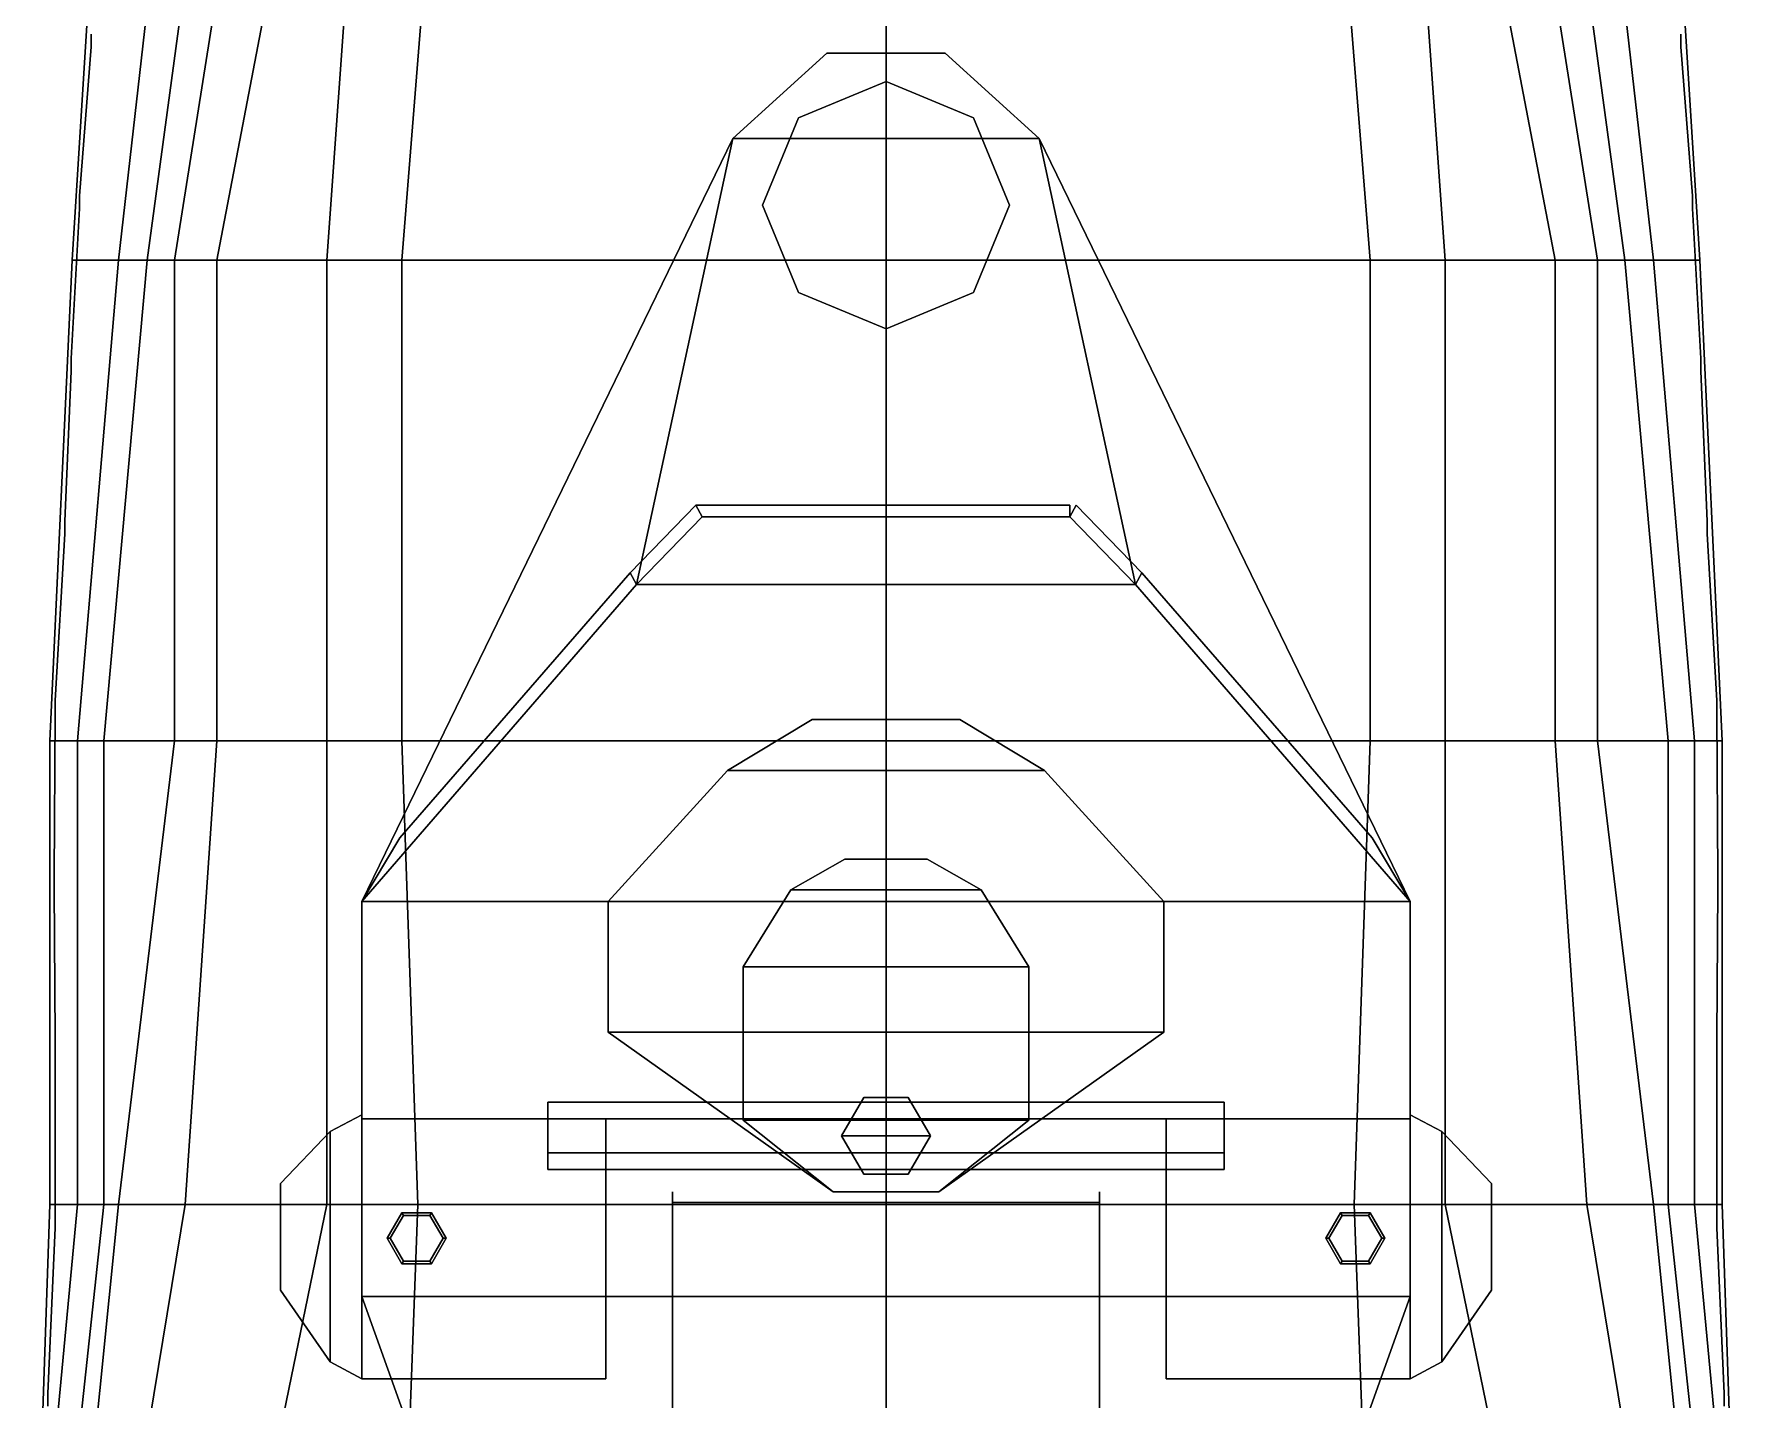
# Model space of a CAD drawing. Extents: x -9.3 to 9.3, y -48 to 46.6.
# Drawn here: x -8.06 to 8.06, y 6.99 to 19.92 of the extents above; entities that cross this region are included whole.
import ezdxf

# ---------------------------------------------------------------- set-up
doc = ezdxf.new("R2010")
doc.units = 0
doc.layers.get('0').update_dxf_attribs({"linetype": 'CONTINUOUS'})
doc.layers.add('RAILINGS', color=6, linetype='CONTINUOUS')
doc.layers.add('SUPERSTRUCTURE', color=3, linetype='CONTINUOUS')

msp = doc.modelspace()

# ---------------------------------------------------------------- linework, layer by layer
for points in [[(0, -3.11, 35.21), (0, -1.618, 34.304), (0, 29.4, 16.5), (0, 29.44, 16.56)], [(0, 29.44, 16.56), (0, 29.4, 16.5), (0, -1.618, 34.304), (0, -3.11, 35.21)], [(0, 28.94, 15.74), (0, 28.89, 15.7), (0, -3.11, 35.16), (0, -3.11, 35.21)], [(0, -3.11, 35.21), (0, -3.11, 35.16), (0, 28.89, 15.7), (0, 28.94, 15.74)], [(-7.42, 22.28, 3.92), (-6.75, 22.28, 0.05), (-7.26, 17.78, 0.05), (-7.7, 17.78, 3.79)], [(7.42, 22.28, 3.92), (-7.42, 22.28, 3.92), (-7.7, 17.78, 3.79), (7.7, 17.78, 3.79)], [(-6.75, 22.28, 0.05), (-6.38, 22.28, -1.85), (-6.99, 17.78, -1.85), (-7.26, 17.78, 0.05)], [(-6.38, 22.28, -1.85), (-6.02, 22.28, -2.75), (-6.73, 17.78, -2.75), (-6.99, 17.78, -1.85)], [(-6.02, 22.28, -2.75), (-5.47, 22.28, -3.42), (-6.33, 17.78, -3.42), (-6.73, 17.78, -2.75)], [(-5.47, 22.28, -3.42), (-4.97, 22.28, -3.76), (-5.29, 17.78, -4.05), (-6.33, 17.78, -3.42)], [(-4.97, 22.28, -3.76), (-4.22, 22.28, -4.04), (-4.58, 17.78, -4.44), (-5.29, 17.78, -4.05)], [(0, 17.78, -4.44), (-4.58, 17.78, -4.44), (-4.22, 22.28, -4.04), (0, 22.28, -4.31)], [(0, 22.28, -4.31), (4.22, 22.28, -4.04), (4.58, 17.78, -4.44), (0, 17.78, -4.44)], [(5.29, 17.78, -4.05), (4.58, 17.78, -4.44), (4.22, 22.28, -4.04), (4.97, 22.28, -3.76)], [(6.33, 17.78, -3.42), (5.29, 17.78, -4.05), (4.97, 22.28, -3.76), (5.47, 22.28, -3.42)], [(6.73, 17.78, -2.75), (6.33, 17.78, -3.42), (5.47, 22.28, -3.42), (6.02, 22.28, -2.75)], [(6.99, 17.78, -1.85), (6.73, 17.78, -2.75), (6.02, 22.28, -2.75), (6.38, 22.28, -1.85)], [(7.26, 17.78, 0.05), (6.99, 17.78, -1.85), (6.38, 22.28, -1.85), (6.75, 22.28, 0.05)], [(7.7, 17.78, 3.79), (7.26, 17.78, 0.05), (6.75, 22.28, 0.05), (7.42, 22.28, 3.92)], [(-7.7, 17.78, 3.79), (-7.26, 17.78, 0.05), (-7.65, 13.23, 0.05), (-7.91, 13.23, 3.65)], [(7.7, 17.78, 3.79), (-7.7, 17.78, 3.79), (-7.91, 13.23, 3.65), (7.91, 13.23, 3.65)], [(-7.26, 17.78, 0.05), (-6.99, 17.78, -1.85), (-7.4, 13.23, -1.85), (-7.65, 13.23, 0.05)], [(-6.99, 17.78, -1.85), (-6.73, 17.78, -2.75), (-6.73, 13.23, -2.75), (-7.4, 13.23, -1.85)], [(-6.73, 17.78, -2.75), (-6.33, 17.78, -3.42), (-6.33, 13.23, -3.42), (-6.73, 13.23, -2.75)], [(-6.33, 17.78, -3.42), (-5.29, 17.78, -4.05), (-5.29, 13.23, -4.05), (-6.33, 13.23, -3.42)], [(-5.29, 17.78, -4.05), (-4.58, 17.78, -4.44), (-4.58, 13.23, -4.44), (-5.29, 13.23, -4.05)], [(0, 13.23, -4.44), (-4.58, 13.23, -4.44), (-4.58, 17.78, -4.44), (0, 17.78, -4.44)], [(0, 17.78, -4.44), (4.58, 17.78, -4.44), (4.58, 13.23, -4.44), (0, 13.23, -4.44)], [(5.29, 13.23, -4.05), (4.58, 13.23, -4.44), (4.58, 17.78, -4.44), (5.29, 17.78, -4.05)], [(6.33, 13.23, -3.42), (5.29, 13.23, -4.05), (5.29, 17.78, -4.05), (6.33, 17.78, -3.42)], [(6.73, 13.23, -2.75), (6.33, 13.23, -3.42), (6.33, 17.78, -3.42), (6.73, 17.78, -2.75)], [(7.4, 13.23, -1.85), (6.73, 13.23, -2.75), (6.73, 17.78, -2.75), (6.99, 17.78, -1.85)], [(7.65, 13.23, 0.05), (7.4, 13.23, -1.85), (6.99, 17.78, -1.85), (7.26, 17.78, 0.05)], [(7.91, 13.23, 3.65), (7.65, 13.23, 0.05), (7.26, 17.78, 0.05), (7.7, 17.78, 3.79)], [(-7.91, 13.23, 3.65), (-7.65, 13.23, 0.05), (-7.65, 8.84, 0.05), (-7.91, 8.84, 3.65)], [(7.91, 13.23, 3.65), (-7.91, 13.23, 3.65), (-7.91, 8.84, 3.65), (7.91, 8.84, 3.65)], [(-7.65, 13.23, 0.05), (-7.4, 13.23, -1.85), (-7.4, 8.84, -1.85), (-7.65, 8.84, 0.05)], [(-7.4, 13.23, -1.85), (-6.73, 13.23, -2.75), (-7.26, 8.84, -2.75), (-7.4, 8.84, -1.85)], [(-6.73, 13.23, -2.75), (-6.33, 13.23, -3.42), (-6.63, 8.84, -3.67), (-7.26, 8.84, -2.75)], [(-6.33, 13.23, -3.42), (-5.29, 13.23, -4.05), (-5.29, 8.84, -4.29), (-6.63, 8.84, -3.67)], [(-5.29, 13.23, -4.05), (-4.58, 13.23, -4.44), (-4.43, 8.84, -4.44), (-5.29, 8.84, -4.29)], [(0, 8.84, -4.44), (-4.43, 8.84, -4.44), (-4.58, 13.23, -4.44), (0, 13.23, -4.44)], [(0, 13.23, -4.44), (4.58, 13.23, -4.44), (4.43, 8.84, -4.44), (0, 8.84, -4.44)], [(5.29, 8.84, -4.29), (4.43, 8.84, -4.44), (4.58, 13.23, -4.44), (5.29, 13.23, -4.05)], [(6.63, 8.84, -3.67), (5.29, 8.84, -4.29), (5.29, 13.23, -4.05), (6.33, 13.23, -3.42)], [(7.26, 8.84, -2.75), (6.63, 8.84, -3.67), (6.33, 13.23, -3.42), (6.73, 13.23, -2.75)], [(7.4, 8.84, -1.85), (7.26, 8.84, -2.75), (6.73, 13.23, -2.75), (7.4, 13.23, -1.85)], [(7.65, 8.84, 0.05), (7.4, 8.84, -1.85), (7.4, 13.23, -1.85), (7.65, 13.23, 0.05)], [(7.91, 8.84, 3.65), (7.65, 8.84, 0.05), (7.65, 13.23, 0.05), (7.91, 13.23, 3.65)], [(-7.91, 8.84, 3.65), (-7.65, 8.84, 0.05), (-8.06, 4.47, 0.05), (-8.06, 4.47, 3.52)], [(-7.65, 8.84, 0.05), (-7.4, 8.84, -1.85), (-7.87, 4.47, -1.85), (-8.06, 4.47, 0.05)], [(7.91, 8.84, 3.65), (-7.91, 8.84, 3.65), (-8.06, 4.47, 3.52), (8.06, 4.47, 3.52)], [(-7.4, 8.84, -1.85), (-7.26, 8.84, -2.75), (-7.7, 4.47, -2.91), (-7.87, 4.47, -1.85)], [(-7.26, 8.84, -2.75), (-6.63, 8.84, -3.67), (-7.35, 4.47, -3.67), (-7.7, 4.47, -2.91)], [(-6.63, 8.84, -3.67), (-5.29, 8.84, -4.29), (-6.19, 4.47, -4.29), (-7.35, 4.47, -3.67)], [(-5.29, 8.84, -4.29), (-4.43, 8.84, -4.44), (-4.59, 4.47, -4.44), (-6.19, 4.47, -4.29)], [(-4.69, 8.52, 9.19), (-4.565, 8.737, 9.19), (-4.58, 8.762, 9.16), (-4.72, 8.52, 9.16)], [(-4.58, 8.762, 9.11), (-4.72, 8.52, 9.11), (-4.72, 8.52, 9.16), (-4.58, 8.762, 9.16)], [(-4.565, 8.737, 9.19), (-4.69, 8.52, 9.19), (-4.69, 8.52, 9.8), (-4.565, 8.737, 9.8)], [(0, 4.47, -4.44), (-4.59, 4.47, -4.44), (-4.43, 8.84, -4.44), (0, 8.84, -4.44)], [(-4.565, 8.737, 9.19), (-4.315, 8.737, 9.19), (-4.3, 8.762, 9.16), (-4.58, 8.762, 9.16)], [(-4.3, 8.762, 9.11), (-4.58, 8.762, 9.11), (-4.58, 8.762, 9.16), (-4.3, 8.762, 9.16)], [(-4.315, 8.737, 9.19), (-4.565, 8.737, 9.19), (-4.565, 8.737, 9.8), (-4.315, 8.737, 9.8)], [(-4.315, 8.737, 9.19), (-4.19, 8.52, 9.19), (-4.16, 8.52, 9.16), (-4.3, 8.762, 9.16)], [(-4.19, 8.52, 9.19), (-4.315, 8.737, 9.19), (-4.315, 8.737, 9.8), (-4.19, 8.52, 9.8)], [(-4.16, 8.52, 9.11), (-4.3, 8.762, 9.11), (-4.3, 8.762, 9.16), (-4.16, 8.52, 9.16)], [(0, 8.84, -4.44), (4.43, 8.84, -4.44), (4.59, 4.47, -4.44), (0, 4.47, -4.44)], [(4.3, 8.762, 9.11), (4.16, 8.52, 9.11), (4.16, 8.52, 9.16), (4.3, 8.762, 9.16)], [(4.19, 8.52, 9.19), (4.315, 8.737, 9.19), (4.3, 8.762, 9.16), (4.16, 8.52, 9.16)], [(4.315, 8.737, 9.19), (4.19, 8.52, 9.19), (4.19, 8.52, 9.8), (4.315, 8.737, 9.8)], [(4.58, 8.762, 9.11), (4.3, 8.762, 9.11), (4.3, 8.762, 9.16), (4.58, 8.762, 9.16)], [(4.315, 8.737, 9.19), (4.565, 8.737, 9.19), (4.58, 8.762, 9.16), (4.3, 8.762, 9.16)], [(4.565, 8.737, 9.19), (4.315, 8.737, 9.19), (4.315, 8.737, 9.8), (4.565, 8.737, 9.8)], [(6.19, 4.47, -4.29), (4.59, 4.47, -4.44), (4.43, 8.84, -4.44), (5.29, 8.84, -4.29)], [(4.565, 8.737, 9.19), (4.69, 8.52, 9.19), (4.72, 8.52, 9.16), (4.58, 8.762, 9.16)], [(4.69, 8.52, 9.19), (4.565, 8.737, 9.19), (4.565, 8.737, 9.8), (4.69, 8.52, 9.8)], [(4.72, 8.52, 9.11), (4.58, 8.762, 9.11), (4.58, 8.762, 9.16), (4.72, 8.52, 9.16)], [(7.35, 4.47, -3.67), (6.19, 4.47, -4.29), (5.29, 8.84, -4.29), (6.63, 8.84, -3.67)], [(7.7, 4.47, -2.91), (7.35, 4.47, -3.67), (6.63, 8.84, -3.67), (7.26, 8.84, -2.75)], [(7.87, 4.47, -1.85), (7.7, 4.47, -2.91), (7.26, 8.84, -2.75), (7.4, 8.84, -1.85)], [(8.06, 4.47, 0.05), (7.87, 4.47, -1.85), (7.4, 8.84, -1.85), (7.65, 8.84, 0.05)], [(8.06, 4.47, 3.52), (8.06, 4.47, 0.05), (7.65, 8.84, 0.05), (7.91, 8.84, 3.65)], [(-4.565, 8.303, 9.19), (-4.69, 8.52, 9.19), (-4.72, 8.52, 9.16), (-4.58, 8.278, 9.16)], [(-4.72, 8.52, 9.11), (-4.58, 8.278, 9.11), (-4.58, 8.278, 9.16), (-4.72, 8.52, 9.16)], [(-4.69, 8.52, 9.19), (-4.565, 8.303, 9.19), (-4.565, 8.303, 9.8), (-4.69, 8.52, 9.8)], [(-4.315, 8.303, 9.19), (-4.19, 8.52, 9.19), (-4.19, 8.52, 9.8), (-4.315, 8.303, 9.8)], [(-4.19, 8.52, 9.19), (-4.315, 8.303, 9.19), (-4.3, 8.278, 9.16), (-4.16, 8.52, 9.16)], [(-4.3, 8.278, 9.11), (-4.16, 8.52, 9.11), (-4.16, 8.52, 9.16), (-4.3, 8.278, 9.16)], [(4.16, 8.52, 9.11), (4.3, 8.278, 9.11), (4.3, 8.278, 9.16), (4.16, 8.52, 9.16)], [(4.315, 8.303, 9.19), (4.19, 8.52, 9.19), (4.16, 8.52, 9.16), (4.3, 8.278, 9.16)], [(4.19, 8.52, 9.19), (4.315, 8.303, 9.19), (4.315, 8.303, 9.8), (4.19, 8.52, 9.8)], [(4.69, 8.52, 9.19), (4.565, 8.303, 9.19), (4.58, 8.278, 9.16), (4.72, 8.52, 9.16)], [(4.565, 8.303, 9.19), (4.69, 8.52, 9.19), (4.69, 8.52, 9.8), (4.565, 8.303, 9.8)], [(4.58, 8.278, 9.11), (4.72, 8.52, 9.11), (4.72, 8.52, 9.16), (4.58, 8.278, 9.16)], [(-4.315, 8.303, 9.19), (-4.565, 8.303, 9.19), (-4.58, 8.278, 9.16), (-4.3, 8.278, 9.16)], [(-4.58, 8.278, 9.11), (-4.3, 8.278, 9.11), (-4.3, 8.278, 9.16), (-4.58, 8.278, 9.16)], [(-4.565, 8.303, 9.19), (-4.315, 8.303, 9.19), (-4.315, 8.303, 9.8), (-4.565, 8.303, 9.8)], [(4.565, 8.303, 9.19), (4.315, 8.303, 9.19), (4.3, 8.278, 9.16), (4.58, 8.278, 9.16)], [(4.3, 8.278, 9.11), (4.58, 8.278, 9.11), (4.58, 8.278, 9.16), (4.3, 8.278, 9.16)], [(4.315, 8.303, 9.19), (4.565, 8.303, 9.19), (4.565, 8.303, 9.8), (4.315, 8.303, 9.8)]]:
    msp.add_3dface(points)
at = {"layer": 'RAILINGS'}
for points in [[(-7.52, 19.8, 3.84), (-7.52, 19.92, 3.84), (-7.52, 19.92, 5.1), (-7.52, 19.8, 5.1)], [(-7.52, 19.8, 5.1), (-7.52, 19.92, 5.1), (-7.52, 19.92, 3.84), (-7.52, 19.8, 3.84)], [(7.52, 19.8, 5.1), (7.52, 19.92, 5.1), (7.52, 19.92, 3.84), (7.52, 19.8, 3.84)], [(7.52, 19.8, 3.84), (7.52, 19.92, 3.84), (7.52, 19.92, 5.1), (7.52, 19.8, 5.1)], [(-7.63, 18.39, 4.98), (-7.63, 18.39, 5.1), (-7.52, 19.8, 5.1), (-7.52, 19.8, 4.98)], [(-7.52, 19.8, 4.98), (-7.52, 19.8, 5.1), (-7.63, 18.39, 5.1), (-7.63, 18.39, 4.98)], [(-7.52, 19.8, 4.36), (-7.52, 19.8, 4.48), (-7.63, 18.39, 4.48), (-7.63, 18.39, 4.36)], [(-7.63, 18.39, 4.36), (-7.63, 18.39, 4.48), (-7.52, 19.8, 4.48), (-7.52, 19.8, 4.36)], [(7.63, 18.39, 4.36), (7.63, 18.39, 4.48), (7.52, 19.8, 4.48), (7.52, 19.8, 4.36)], [(7.52, 19.8, 4.36), (7.52, 19.8, 4.48), (7.63, 18.39, 4.48), (7.63, 18.39, 4.36)], [(7.52, 19.8, 4.98), (7.52, 19.8, 5.1), (7.63, 18.39, 5.1), (7.63, 18.39, 4.98)], [(7.63, 18.39, 4.98), (7.63, 18.39, 5.1), (7.52, 19.8, 5.1), (7.52, 19.8, 4.98)], [(-7.63, 18.27, 5.1), (-7.63, 18.39, 5.1), (-7.63, 18.39, 3.8), (-7.63, 18.27, 3.8)], [(-7.63, 18.27, 3.8), (-7.63, 18.39, 3.8), (-7.63, 18.39, 5.1), (-7.63, 18.27, 5.1)], [(7.63, 18.27, 3.8), (7.63, 18.39, 3.8), (7.63, 18.39, 5.1), (7.63, 18.27, 5.1)], [(7.63, 18.27, 5.1), (7.63, 18.39, 5.1), (7.63, 18.39, 3.8), (7.63, 18.27, 3.8)], [(-7.63, 18.27, 4.98), (-7.63, 18.27, 5.1), (-7.71, 16.85, 5.02), (-7.71, 16.85, 4.9)], [(-7.71, 16.85, 4.9), (-7.71, 16.85, 5.02), (-7.63, 18.27, 5.1), (-7.63, 18.27, 4.98)], [(-7.63, 18.27, 4.36), (-7.63, 18.27, 4.48), (-7.71, 16.85, 4.4), (-7.71, 16.85, 4.28)], [(-7.71, 16.85, 4.28), (-7.71, 16.85, 4.4), (-7.63, 18.27, 4.48), (-7.63, 18.27, 4.36)], [(7.71, 16.85, 4.28), (7.71, 16.85, 4.4), (7.63, 18.27, 4.48), (7.63, 18.27, 4.36)], [(7.63, 18.27, 4.36), (7.63, 18.27, 4.48), (7.71, 16.85, 4.4), (7.71, 16.85, 4.28)], [(7.71, 16.85, 4.9), (7.71, 16.85, 5.02), (7.63, 18.27, 5.1), (7.63, 18.27, 4.98)], [(7.63, 18.27, 4.98), (7.63, 18.27, 5.1), (7.71, 16.85, 5.02), (7.71, 16.85, 4.9)], [(-7.71, 16.73, 3.75), (-7.71, 16.85, 3.76), (-7.71, 16.85, 5.02), (-7.71, 16.73, 5.02)], [(-7.71, 16.73, 5.02), (-7.71, 16.85, 5.02), (-7.71, 16.85, 3.76), (-7.71, 16.73, 3.75)], [(7.71, 16.73, 5.02), (7.71, 16.85, 5.02), (7.71, 16.85, 3.76), (7.71, 16.73, 3.75)], [(7.71, 16.73, 3.75), (7.71, 16.85, 3.76), (7.71, 16.85, 5.02), (7.71, 16.73, 5.02)], [(-7.77, 15.31, 4.85), (-7.77, 15.31, 4.97), (-7.71, 16.73, 5.02), (-7.71, 16.73, 4.9)], [(-7.71, 16.73, 4.9), (-7.71, 16.73, 5.02), (-7.77, 15.31, 4.97), (-7.77, 15.31, 4.85)], [(-7.71, 16.73, 4.28), (-7.71, 16.73, 4.4), (-7.77, 15.31, 4.35), (-7.77, 15.31, 4.23)], [(-7.77, 15.31, 4.23), (-7.77, 15.31, 4.35), (-7.71, 16.73, 4.4), (-7.71, 16.73, 4.28)], [(7.77, 15.31, 4.23), (7.77, 15.31, 4.35), (7.71, 16.73, 4.4), (7.71, 16.73, 4.28)], [(7.71, 16.73, 4.28), (7.71, 16.73, 4.4), (7.77, 15.31, 4.35), (7.77, 15.31, 4.23)], [(7.71, 16.73, 4.9), (7.71, 16.73, 5.02), (7.77, 15.31, 4.97), (7.77, 15.31, 4.85)], [(7.77, 15.31, 4.85), (7.77, 15.31, 4.97), (7.71, 16.73, 5.02), (7.71, 16.73, 4.9)], [(-7.77, 15.19, 4.85), (-7.77, 15.19, 4.97), (-7.86, 13.61, 4.96), (-7.86, 13.61, 4.84)], [(-7.86, 13.61, 4.84), (-7.86, 13.61, 4.96), (-7.77, 15.19, 4.97), (-7.77, 15.19, 4.85)], [(-7.77, 15.19, 4.23), (-7.77, 15.19, 4.35), (-7.86, 13.61, 4.34), (-7.86, 13.61, 4.22)], [(-7.86, 13.61, 4.22), (-7.86, 13.61, 4.34), (-7.77, 15.19, 4.35), (-7.77, 15.19, 4.23)], [(-7.77, 15.19, 4.97), (-7.77, 15.31, 4.97), (-7.77, 15.31, 3.71), (-7.77, 15.19, 3.7)], [(-7.77, 15.19, 3.7), (-7.77, 15.31, 3.71), (-7.77, 15.31, 4.97), (-7.77, 15.19, 4.97)], [(7.77, 15.19, 3.7), (7.77, 15.31, 3.71), (7.77, 15.31, 4.97), (7.77, 15.19, 4.97)], [(7.77, 15.19, 4.97), (7.77, 15.31, 4.97), (7.77, 15.31, 3.71), (7.77, 15.19, 3.7)], [(7.86, 13.61, 4.22), (7.86, 13.61, 4.34), (7.77, 15.19, 4.35), (7.77, 15.19, 4.23)], [(7.77, 15.19, 4.23), (7.77, 15.19, 4.35), (7.86, 13.61, 4.34), (7.86, 13.61, 4.22)], [(7.86, 13.61, 4.84), (7.86, 13.61, 4.96), (7.77, 15.19, 4.97), (7.77, 15.19, 4.85)], [(7.77, 15.19, 4.85), (7.77, 15.19, 4.97), (7.86, 13.61, 4.96), (7.86, 13.61, 4.84)], [(-7.86, 13.49, 4.96), (-7.86, 13.61, 4.96), (-7.86, 13.61, 3.66), (-7.86, 13.49, 3.65)], [(-7.86, 13.49, 3.65), (-7.86, 13.61, 3.66), (-7.86, 13.61, 4.96), (-7.86, 13.49, 4.96)], [(7.86, 13.49, 3.65), (7.86, 13.61, 3.66), (7.86, 13.61, 4.96), (7.86, 13.49, 4.96)], [(7.86, 13.49, 4.96), (7.86, 13.61, 4.96), (7.86, 13.61, 3.66), (7.86, 13.49, 3.65)], [(-7.87, 11.95, 4.81), (-7.87, 11.95, 4.93), (-7.86, 13.49, 4.96), (-7.86, 13.49, 4.84)], [(-7.86, 13.49, 4.84), (-7.86, 13.49, 4.96), (-7.87, 11.95, 4.93), (-7.87, 11.95, 4.81)], [(-7.86, 13.49, 4.22), (-7.86, 13.49, 4.34), (-7.87, 11.95, 4.31), (-7.87, 11.95, 4.19)], [(-7.87, 11.95, 4.19), (-7.87, 11.95, 4.31), (-7.86, 13.49, 4.34), (-7.86, 13.49, 4.22)], [(7.87, 11.95, 4.19), (7.87, 11.95, 4.31), (7.86, 13.49, 4.34), (7.86, 13.49, 4.22)], [(7.86, 13.49, 4.22), (7.86, 13.49, 4.34), (7.87, 11.95, 4.31), (7.87, 11.95, 4.19)], [(7.86, 13.49, 4.84), (7.86, 13.49, 4.96), (7.87, 11.95, 4.93), (7.87, 11.95, 4.81)], [(7.87, 11.95, 4.81), (7.87, 11.95, 4.93), (7.86, 13.49, 4.96), (7.86, 13.49, 4.84)], [(-7.87, 11.83, 3.65), (-7.87, 11.95, 3.65), (-7.87, 11.95, 4.93), (-7.87, 11.83, 4.93)], [(-7.87, 11.83, 4.93), (-7.87, 11.95, 4.93), (-7.87, 11.95, 3.65), (-7.87, 11.83, 3.65)], [(7.87, 11.83, 4.93), (7.87, 11.95, 4.93), (7.87, 11.95, 3.65), (7.87, 11.83, 3.65)], [(7.87, 11.83, 3.65), (7.87, 11.95, 3.65), (7.87, 11.95, 4.93), (7.87, 11.83, 4.93)], [(-7.87, 11.83, 4.81), (-7.87, 11.83, 4.93), (-7.86, 10.42, 4.83), (-7.86, 10.42, 4.71)], [(-7.86, 10.42, 4.71), (-7.86, 10.42, 4.83), (-7.87, 11.83, 4.93), (-7.87, 11.83, 4.81)], [(-7.86, 10.42, 4.09), (-7.86, 10.42, 4.21), (-7.87, 11.83, 4.31), (-7.87, 11.83, 4.19)], [(-7.87, 11.83, 4.19), (-7.87, 11.83, 4.31), (-7.86, 10.42, 4.21), (-7.86, 10.42, 4.09)], [(7.87, 11.83, 4.19), (7.87, 11.83, 4.31), (7.86, 10.42, 4.21), (7.86, 10.42, 4.09)], [(7.86, 10.42, 4.09), (7.86, 10.42, 4.21), (7.87, 11.83, 4.31), (7.87, 11.83, 4.19)], [(7.86, 10.42, 4.71), (7.86, 10.42, 4.83), (7.87, 11.83, 4.93), (7.87, 11.83, 4.81)], [(7.87, 11.83, 4.81), (7.87, 11.83, 4.93), (7.86, 10.42, 4.83), (7.86, 10.42, 4.71)], [(-7.86, 10.3, 4.83), (-7.86, 10.42, 4.83), (-7.86, 10.42, 3.65), (-7.86, 10.3, 3.65)], [(-7.86, 10.3, 3.65), (-7.86, 10.42, 3.65), (-7.86, 10.42, 4.83), (-7.86, 10.3, 4.83)], [(7.86, 10.3, 3.65), (7.86, 10.42, 3.65), (7.86, 10.42, 4.83), (7.86, 10.3, 4.83)], [(7.86, 10.3, 4.83), (7.86, 10.42, 4.83), (7.86, 10.42, 3.65), (7.86, 10.3, 3.65)], [(-7.86, 10.3, 4.71), (-7.86, 10.3, 4.83), (-7.86, 8.74, 4.83), (-7.86, 8.74, 4.71)], [(-7.86, 8.74, 4.71), (-7.86, 8.74, 4.83), (-7.86, 10.3, 4.83), (-7.86, 10.3, 4.71)], [(-7.86, 8.74, 4.09), (-7.86, 8.74, 4.21), (-7.86, 10.3, 4.21), (-7.86, 10.3, 4.09)], [(-7.86, 10.3, 4.09), (-7.86, 10.3, 4.21), (-7.86, 8.74, 4.21), (-7.86, 8.74, 4.09)], [(7.86, 8.74, 4.71), (7.86, 8.74, 4.83), (7.86, 10.3, 4.83), (7.86, 10.3, 4.71)], [(7.86, 10.3, 4.71), (7.86, 10.3, 4.83), (7.86, 8.74, 4.83), (7.86, 8.74, 4.71)], [(7.86, 10.3, 4.09), (7.86, 10.3, 4.21), (7.86, 8.74, 4.21), (7.86, 8.74, 4.09)], [(7.86, 8.74, 4.09), (7.86, 8.74, 4.21), (7.86, 10.3, 4.21), (7.86, 10.3, 4.09)], [(-2.02, 8.96, 11.3), (-2.02, 8.96, 11.42), (-2.02, 0.81, 11.42), (-2.02, 0.81, 11.3)], [(-2.02, 0.81, 11.3), (-2.02, 0.81, 11.42), (-2.02, 8.96, 11.42), (-2.02, 8.96, 11.3)], [(-2.02, 0.93, 10.86), (-2.02, 0.93, 10.98), (-2.02, 8.96, 10.98), (-2.02, 8.96, 10.86)], [(-2.02, 8.96, 10.86), (-2.02, 8.96, 10.98), (-2.02, 0.93, 10.98), (-2.02, 0.93, 10.86)], [(2.02, 8.96, 10.86), (2.02, 8.96, 10.98), (2.02, 0.93, 10.98), (2.02, 0.93, 10.86)], [(2.02, 0.93, 10.86), (2.02, 0.93, 10.98), (2.02, 8.96, 10.98), (2.02, 8.96, 10.86)], [(2.02, 0.81, 11.3), (2.02, 0.81, 11.42), (2.02, 8.96, 11.42), (2.02, 8.96, 11.3)], [(2.02, 8.96, 11.3), (2.02, 8.96, 11.42), (2.02, 0.81, 11.42), (2.02, 0.81, 11.3)], [(-7.86, 8.62, 4.83), (-7.86, 8.74, 4.83), (-7.86, 8.74, 3.64), (-7.86, 8.62, 3.64)], [(-7.86, 8.62, 3.64), (-7.86, 8.74, 3.64), (-7.86, 8.74, 4.83), (-7.86, 8.62, 4.83)], [(7.86, 8.62, 3.64), (7.86, 8.74, 3.64), (7.86, 8.74, 4.83), (7.86, 8.62, 4.83)], [(7.86, 8.62, 4.83), (7.86, 8.74, 4.83), (7.86, 8.74, 3.64), (7.86, 8.62, 3.64)], [(-7.93, 7.05, 4.7), (-7.93, 7.05, 4.82), (-7.86, 8.62, 4.83), (-7.86, 8.62, 4.71)], [(-7.86, 8.62, 4.71), (-7.86, 8.62, 4.83), (-7.93, 7.05, 4.82), (-7.93, 7.05, 4.7)], [(-7.93, 7.05, 4.08), (-7.93, 7.05, 4.2), (-7.86, 8.62, 4.21), (-7.86, 8.62, 4.09)], [(-7.86, 8.62, 4.09), (-7.86, 8.62, 4.21), (-7.93, 7.05, 4.2), (-7.93, 7.05, 4.08)], [(7.86, 8.62, 4.09), (7.86, 8.62, 4.21), (7.93, 7.05, 4.2), (7.93, 7.05, 4.08)], [(7.93, 7.05, 4.08), (7.93, 7.05, 4.2), (7.86, 8.62, 4.21), (7.86, 8.62, 4.09)], [(7.86, 8.62, 4.71), (7.86, 8.62, 4.83), (7.93, 7.05, 4.82), (7.93, 7.05, 4.7)], [(7.93, 7.05, 4.7), (7.93, 7.05, 4.82), (7.86, 8.62, 4.83), (7.86, 8.62, 4.71)], [(-2.02, 8.12, 11.3), (-2.02, 8.24, 11.3), (-2.02, 8.24, 10.36), (-2.02, 8.12, 10.36)], [(-2.02, 8.12, 10.36), (-2.02, 8.24, 10.36), (-2.02, 8.24, 11.3), (-2.02, 8.12, 11.3)], [(2.02, 8.12, 10.36), (2.02, 8.24, 10.36), (2.02, 8.24, 11.3), (2.02, 8.12, 11.3)], [(2.02, 8.12, 11.3), (2.02, 8.24, 11.3), (2.02, 8.24, 10.36), (2.02, 8.12, 10.36)], [(-7.93, 6.93, 4.82), (-7.93, 7.05, 4.82), (-7.93, 7.05, 3.59), (-7.93, 6.93, 3.59)], [(-7.93, 6.93, 3.59), (-7.93, 7.05, 3.59), (-7.93, 7.05, 4.82), (-7.93, 6.93, 4.82)], [(7.93, 6.93, 3.59), (7.93, 7.05, 3.59), (7.93, 7.05, 4.82), (7.93, 6.93, 4.82)], [(7.93, 6.93, 4.82), (7.93, 7.05, 4.82), (7.93, 7.05, 3.59), (7.93, 6.93, 3.59)]]:
    msp.add_3dface(points, dxfattribs=at)
at = {"layer": 'SUPERSTRUCTURE'}
for points in [[(-0.56, 19.74, 6.72), (-0.56, 19.74, 3.84), (-1.45, 18.93, 3.82), (-1.45, 18.93, 6.72)], [(1.45, 18.93, 6.72), (0.56, 19.74, 6.72), (-0.56, 19.74, 6.72), (-1.45, 18.93, 6.72)], [(0.56, 19.74, 6.72), (0.56, 19.74, 3.84), (-0.56, 19.74, 3.84), (-0.56, 19.74, 6.72)], [(1.45, 18.93, 3.82), (0.56, 19.74, 3.84), (0.56, 19.74, 6.72), (1.45, 18.93, 6.72)], [(0, 19.47, 6.72), (-0.827, 19.127, 6.72), (-0.827, 19.127, 6.94), (0, 19.47, 6.94)], [(0.827, 19.127, 6.72), (0, 19.47, 6.72), (0, 19.47, 6.94), (0.827, 19.127, 6.94)], [(-0.827, 19.127, 6.72), (-1.17, 18.3, 6.72), (-1.17, 18.3, 6.94), (-0.827, 19.127, 6.94)], [(1.17, 18.3, 6.72), (0.827, 19.127, 6.72), (0.827, 19.127, 6.94), (1.17, 18.3, 6.94)], [(-1.45, 18.93, 6.72), (-1.45, 18.93, 3.82), (-4.96, 11.71, 3.57), (-4.96, 11.71, 6.72)], [(-2.36, 14.71, 6.72), (-1.45, 18.93, 6.72), (-1.45, 18.93, 6.72), (-4.96, 11.71, 6.72)], [(2.36, 14.71, 6.72), (1.45, 18.93, 6.72), (-1.45, 18.93, 6.72), (-2.36, 14.71, 6.72)], [(4.96, 11.71, 3.57), (1.45, 18.93, 3.82), (1.45, 18.93, 6.72), (4.96, 11.71, 6.72)], [(4.96, 11.71, 6.72), (1.45, 18.93, 6.72), (1.45, 18.93, 6.72), (2.36, 14.71, 6.72)], [(-1.17, 18.3, 6.72), (-0.827, 17.473, 6.72), (-0.827, 17.473, 6.94), (-1.17, 18.3, 6.94)], [(0.827, 17.473, 6.72), (1.17, 18.3, 6.72), (1.17, 18.3, 6.94), (0.827, 17.473, 6.94)], [(-0.827, 17.473, 6.72), (0, 17.13, 6.72), (0, 17.13, 6.94), (-0.827, 17.473, 6.94)], [(0, 17.13, 6.72), (0.827, 17.473, 6.72), (0.827, 17.473, 6.94), (0, 17.13, 6.94)], [(-1.74, 15.35, 10.61), (-1.8, 15.46, 11.13), (-2.42, 14.82, 11.13), (-2.36, 14.71, 10.61)], [(-2.36, 14.71, 10.61), (-2.42, 14.82, 11.13), (-1.8, 15.46, 11.13), (-1.74, 15.35, 10.61)], [(2.36, 14.71, 9.11), (1.74, 15.35, 9.11), (-1.74, 15.35, 9.11), (-2.36, 14.71, 9.11)], [(-2.36, 14.71, 9.11), (-1.74, 15.35, 9.11), (1.74, 15.35, 9.11), (2.36, 14.71, 9.11)], [(-1.74, 15.35, 9.11), (-1.74, 15.35, 10.61), (-2.36, 14.71, 10.61), (-2.36, 14.71, 9.11)], [(-2.36, 14.71, 9.11), (-2.36, 14.71, 10.61), (-1.74, 15.35, 10.61), (-1.74, 15.35, 9.11)], [(1.74, 15.35, 10.61), (1.74, 15.46, 11.13), (-1.8, 15.46, 11.13), (-1.74, 15.35, 10.61)], [(-1.74, 15.35, 10.61), (-1.8, 15.46, 11.13), (1.74, 15.46, 11.13), (1.74, 15.35, 10.61)], [(1.74, 15.35, 9.11), (1.74, 15.35, 10.61), (-1.74, 15.35, 10.61), (-1.74, 15.35, 9.11)], [(-1.74, 15.35, 9.11), (-1.74, 15.35, 10.61), (1.74, 15.35, 10.61), (1.74, 15.35, 9.11)], [(2.36, 14.71, 10.61), (2.42, 14.82, 11.13), (1.8, 15.46, 11.13), (1.74, 15.35, 10.61)], [(1.74, 15.35, 10.61), (1.8, 15.46, 11.13), (2.42, 14.82, 11.13), (2.36, 14.71, 10.61)], [(2.36, 14.71, 9.11), (2.36, 14.71, 10.61), (1.74, 15.35, 10.61), (1.74, 15.35, 9.11)], [(1.74, 15.35, 9.11), (1.74, 15.35, 10.61), (2.36, 14.71, 10.61), (2.36, 14.71, 9.11)], [(-4.96, 11.71, 10.61), (-4.6, 12.31, 11.13), (-2.42, 14.82, 11.13), (-2.36, 14.71, 10.61)], [(-2.36, 14.71, 10.61), (-2.42, 14.82, 11.13), (-4.6, 12.31, 11.13), (-4.96, 11.71, 10.61)], [(-2.36, 14.71, 9.11), (-2.36, 14.71, 6.72), (-4.96, 11.71, 6.72), (-4.96, 11.71, 9.11)], [(-4.96, 11.71, 6.72), (-2.36, 14.71, 6.72), (2.36, 14.71, 6.72), (4.96, 11.71, 6.72)], [(4.96, 11.71, 9.11), (2.36, 14.71, 9.11), (-2.36, 14.71, 9.11), (-4.96, 11.71, 9.11)], [(-4.96, 11.71, 9.11), (-4.96, 11.71, 10.61), (-2.36, 14.71, 10.61), (-2.36, 14.71, 9.11)], [(-2.36, 14.71, 9.11), (-2.36, 14.71, 10.61), (-4.96, 11.71, 10.61), (-4.96, 11.71, 9.11)], [(2.36, 14.71, 9.11), (2.36, 14.71, 6.72), (-2.36, 14.71, 6.72), (-2.36, 14.71, 9.11)], [(4.96, 11.71, 10.61), (4.6, 12.31, 11.13), (2.42, 14.82, 11.13), (2.36, 14.71, 10.61)], [(2.36, 14.71, 10.61), (2.42, 14.82, 11.13), (4.6, 12.31, 11.13), (4.96, 11.71, 10.61)], [(4.96, 11.71, 6.72), (2.36, 14.71, 6.72), (2.36, 14.71, 9.11), (4.96, 11.71, 9.11)], [(2.36, 14.71, 9.11), (2.36, 14.71, 10.61), (4.96, 11.71, 10.61), (4.96, 11.71, 9.11)], [(4.96, 11.71, 9.11), (4.96, 11.71, 10.61), (2.36, 14.71, 10.61), (2.36, 14.71, 9.11)], [(-0.7, 13.43, 11.78), (-0.7, 13.43, 9.11), (-1.5, 12.95, 9.11), (-1.5, 12.95, 11.78)], [(1.5, 12.95, 11.78), (0.7, 13.43, 11.78), (-0.7, 13.43, 11.78), (-1.5, 12.95, 11.78)], [(0.7, 13.43, 11.78), (0.7, 13.43, 9.11), (-0.7, 13.43, 9.11), (-0.7, 13.43, 11.78)], [(1.5, 12.95, 9.11), (0.7, 13.43, 9.11), (0.7, 13.43, 11.78), (1.5, 12.95, 11.78)], [(2.63, 11.71, 11.78), (1.5, 12.95, 11.78), (-1.5, 12.95, 11.78), (-2.63, 11.71, 11.78)], [(-1.5, 12.95, 11.78), (-1.5, 12.95, 9.11), (-2.63, 11.71, 9.11), (-2.63, 11.71, 11.78)], [(2.63, 11.71, 9.11), (1.5, 12.95, 9.11), (1.5, 12.95, 11.78), (2.63, 11.71, 11.78)], [(-0.39, 12.11, 13.04), (-0.39, 12.11, 11.78), (-0.9, 11.82, 11.78), (-0.9, 11.82, 13.04)], [(0.9, 11.82, 13.04), (0.39, 12.11, 13.04), (-0.39, 12.11, 13.04), (-0.9, 11.82, 13.04)], [(0.39, 12.11, 13.04), (0.39, 12.11, 11.78), (-0.39, 12.11, 11.78), (-0.39, 12.11, 13.04)], [(0.9, 11.82, 11.78), (0.39, 12.11, 11.78), (0.39, 12.11, 13.04), (0.9, 11.82, 13.04)], [(-1.35, 11.09, 11.78), (-1.35, 11.09, 13.04), (-0.9, 11.82, 13.04), (-0.9, 11.82, 11.78)], [(-0.9, 11.82, 13.04), (-1.35, 11.09, 13.04), (1.35, 11.09, 13.04), (0.9, 11.82, 13.04)], [(0.9, 11.82, 13.04), (1.35, 11.09, 13.04), (1.35, 11.09, 11.78), (0.9, 11.82, 11.78)], [(-4.96, 11.71, 9.11), (-4.96, 11.71, 6.72), (4.96, 11.71, 6.72), (4.96, 11.71, 9.11)], [(-4.96, 9.65, 3.65), (-4.96, 9.65, 9.11), (-4.96, 11.71, 9.11), (-4.96, 11.71, 3.65)], [(-4.96, 11.71, 9.11), (-4.96, 9.65, 9.11), (4.96, 9.65, 9.11), (4.96, 11.71, 9.11)], [(-4.96, 11.71, 9.11), (-4.96, 9.69, 9.11), (-4.96, 9.69, 10.36), (-4.96, 11.71, 10.36)], [(-4.96, 11.71, 10.36), (-4.96, 9.69, 10.36), (-4.96, 9.69, 9.11), (-4.96, 11.71, 9.11)], [(2.63, 10.47, 11.78), (2.63, 11.71, 11.78), (-2.63, 11.71, 11.78), (-2.63, 10.47, 11.78)], [(-2.63, 11.71, 11.78), (-2.63, 11.71, 9.11), (-2.63, 10.47, 9.11), (-2.63, 10.47, 11.78)], [(2.63, 10.47, 9.11), (2.63, 11.71, 9.11), (2.63, 11.71, 11.78), (2.63, 10.47, 11.78)], [(4.96, 11.71, 9.11), (4.96, 9.65, 9.11), (4.96, 9.65, 3.65), (4.96, 11.71, 3.65)], [(4.96, 11.71, 9.11), (4.96, 9.69, 9.11), (4.96, 9.69, 10.36), (4.96, 11.71, 10.36)], [(4.96, 11.71, 10.36), (4.96, 9.69, 10.36), (4.96, 9.69, 9.11), (4.96, 11.71, 9.11)], [(-1.35, 11.09, 13.04), (-1.35, 11.09, 11.78), (-1.35, 9.64, 11.78), (-1.35, 9.64, 13.04)], [(1.35, 9.64, 13.04), (1.35, 11.09, 13.04), (-1.35, 11.09, 13.04), (-1.35, 9.64, 13.04)], [(1.35, 9.64, 11.78), (1.35, 11.09, 11.78), (1.35, 11.09, 13.04), (1.35, 9.64, 13.04)], [(0.5, 8.96, 11.78), (2.63, 10.47, 11.78), (-2.63, 10.47, 11.78), (-0.5, 8.96, 11.78)], [(-2.63, 10.47, 11.78), (-2.63, 10.47, 9.11), (-0.5, 8.96, 9.11), (-0.5, 8.96, 11.78)], [(0.5, 8.96, 9.11), (2.63, 10.47, 9.11), (2.63, 10.47, 11.78), (0.5, 8.96, 11.78)], [(-0.21, 9.854, 13.04), (-0.42, 9.49, 13.04), (-0.42, 9.49, 13.73), (-0.21, 9.854, 13.73)], [(-0.42, 9.49, 13.73), (0.42, 9.49, 13.73), (0.21, 9.854, 13.73), (-0.21, 9.854, 13.73)], [(0.21, 9.854, 13.04), (-0.21, 9.854, 13.04), (-0.21, 9.854, 13.73), (0.21, 9.854, 13.73)], [(0.42, 9.49, 13.04), (0.21, 9.854, 13.04), (0.21, 9.854, 13.73), (0.42, 9.49, 13.73)], [(-4.96, 9.69, 9.11), (-5.26, 9.53, 9.11), (-5.26, 9.53, 10.36), (-4.96, 9.69, 10.36)], [(-4.96, 9.69, 10.36), (-5.26, 9.53, 10.36), (-5.26, 9.53, 9.11), (-4.96, 9.69, 9.11)], [(-4.96, 7.19, 9.11), (-5.26, 7.35, 9.11), (-5.26, 9.53, 9.11), (-4.96, 9.69, 9.11)], [(-4.96, 9.69, 9.11), (-5.26, 9.53, 9.11), (-5.26, 7.35, 9.11), (-4.96, 7.19, 9.11)], [(-3.2, 9.81, 13.73), (-3.2, 9.65, 14.007), (3.2, 9.65, 14.007), (3.2, 9.81, 13.73)], [(-3.2, 9.65, 13.453), (-3.2, 9.81, 13.73), (3.2, 9.81, 13.73), (3.2, 9.65, 13.453)], [(-3.2, 9.81, 13.73), (-3.2, 9.17, 13.73), (-3.2, 9.33, 14.007), (-3.2, 9.65, 14.007)], [(-3.2, 9.65, 13.453), (-3.2, 9.33, 13.453), (-3.2, 9.17, 13.73), (-3.2, 9.81, 13.73)], [(3.2, 9.65, 14.007), (3.2, 9.33, 14.007), (3.2, 9.17, 13.73), (3.2, 9.81, 13.73)], [(3.2, 9.81, 13.73), (3.2, 9.17, 13.73), (3.2, 9.33, 13.453), (3.2, 9.65, 13.453)], [(4.96, 9.69, 10.36), (5.26, 9.53, 10.36), (5.26, 9.53, 9.11), (4.96, 9.69, 9.11)], [(4.96, 9.69, 9.11), (5.26, 9.53, 9.11), (5.26, 9.53, 10.36), (4.96, 9.69, 10.36)], [(4.96, 7.19, 9.11), (5.26, 7.35, 9.11), (5.26, 9.53, 9.11), (4.96, 9.69, 9.11)], [(4.96, 9.69, 9.11), (5.26, 9.53, 9.11), (5.26, 7.35, 9.11), (4.96, 7.19, 9.11)], [(-5.26, 9.53, 10.36), (-5.73, 9.04, 10.36), (-5.73, 9.04, 9.11), (-5.26, 9.53, 9.11)], [(-5.26, 9.53, 9.11), (-5.73, 9.04, 9.11), (-5.73, 9.04, 10.36), (-5.26, 9.53, 10.36)], [(-5.26, 9.53, 9.11), (-5.73, 9.04, 9.11), (-5.73, 8.03, 9.11), (-5.26, 7.35, 9.11)], [(-5.26, 7.35, 9.11), (-5.73, 8.03, 9.11), (-5.73, 9.04, 9.11), (-5.26, 9.53, 9.11)], [(-4.96, 7.97, 3.62), (-4.96, 7.97, 8.19), (-4.96, 9.65, 8.19), (-4.96, 9.65, 3.65)], [(-4.96, 9.65, 8.19), (-4.96, 7.97, 8.19), (4.96, 7.97, 8.19), (4.96, 9.65, 8.19)], [(-4.96, 9.65, 9.11), (-4.96, 9.65, 8.19), (4.96, 9.65, 8.19), (4.96, 9.65, 9.11)], [(-2.65, 7.19, 9.11), (-4.96, 7.19, 9.11), (-4.96, 9.65, 9.11), (-2.65, 9.65, 9.11)], [(-2.65, 9.65, 9.11), (-4.96, 9.65, 9.11), (-4.96, 7.19, 9.11), (-2.65, 7.19, 9.11)], [(-3.2, 9.65, 14.007), (-3.2, 9.33, 14.007), (3.2, 9.33, 14.007), (3.2, 9.65, 14.007)], [(-3.2, 9.33, 13.453), (-3.2, 9.65, 13.453), (3.2, 9.65, 13.453), (3.2, 9.33, 13.453)], [(-2.65, 9.65, 10.36), (-2.65, 7.19, 10.36), (-2.65, 7.19, 9.11), (-2.65, 9.65, 9.11)], [(-2.65, 9.65, 9.11), (-2.65, 7.19, 9.11), (-2.65, 7.19, 10.36), (-2.65, 9.65, 10.36)], [(-0.5, 8.96, 11.78), (-0.5, 8.96, 13.04), (-1.35, 9.64, 13.04), (-1.35, 9.64, 11.78)], [(-1.35, 9.64, 13.04), (-0.5, 8.96, 13.04), (0.5, 8.96, 13.04), (1.35, 9.64, 13.04)], [(1.35, 9.64, 13.04), (0.5, 8.96, 13.04), (0.5, 8.96, 11.78), (1.35, 9.64, 11.78)], [(2.65, 9.65, 9.11), (2.65, 7.19, 9.11), (2.65, 7.19, 10.36), (2.65, 9.65, 10.36)], [(2.65, 9.65, 10.36), (2.65, 7.19, 10.36), (2.65, 7.19, 9.11), (2.65, 9.65, 9.11)], [(4.96, 9.65, 9.11), (2.65, 9.65, 9.11), (2.65, 7.19, 9.11), (4.96, 7.19, 9.11)], [(4.96, 7.19, 9.11), (2.65, 7.19, 9.11), (2.65, 9.65, 9.11), (4.96, 9.65, 9.11)], [(4.96, 9.65, 8.19), (4.96, 7.97, 8.19), (4.96, 7.97, 3.62), (4.96, 9.65, 3.65)], [(5.26, 9.53, 10.36), (5.73, 9.04, 10.36), (5.73, 9.04, 9.11), (5.26, 9.53, 9.11)], [(5.26, 9.53, 9.11), (5.73, 9.04, 9.11), (5.73, 9.04, 10.36), (5.26, 9.53, 10.36)], [(5.26, 9.53, 9.11), (5.73, 9.04, 9.11), (5.73, 8.03, 9.11), (5.26, 7.35, 9.11)], [(5.26, 7.35, 9.11), (5.73, 8.03, 9.11), (5.73, 9.04, 9.11), (5.26, 9.53, 9.11)], [(-0.42, 9.49, 13.04), (-0.21, 9.126, 13.04), (-0.21, 9.126, 13.73), (-0.42, 9.49, 13.73)], [(-0.21, 9.126, 13.73), (0.21, 9.126, 13.73), (0.42, 9.49, 13.73), (-0.42, 9.49, 13.73)], [(0.21, 9.126, 13.04), (0.42, 9.49, 13.04), (0.42, 9.49, 13.73), (0.21, 9.126, 13.73)], [(-3.2, 9.33, 14.007), (-3.2, 9.17, 13.73), (3.2, 9.17, 13.73), (3.2, 9.33, 14.007)], [(-3.2, 9.17, 13.73), (-3.2, 9.33, 13.453), (3.2, 9.33, 13.453), (3.2, 9.17, 13.73)], [(-5.73, 8.03, 10.36), (-5.73, 9.04, 10.36), (-5.73, 9.04, 9.11), (-5.73, 8.03, 9.11)], [(-5.73, 8.03, 9.11), (-5.73, 9.04, 9.11), (-5.73, 9.04, 10.36), (-5.73, 8.03, 10.36)], [(-0.21, 9.126, 13.04), (0.21, 9.126, 13.04), (0.21, 9.126, 13.73), (-0.21, 9.126, 13.73)], [(5.73, 8.03, 10.36), (5.73, 9.04, 10.36), (5.73, 9.04, 9.11), (5.73, 8.03, 9.11)], [(5.73, 8.03, 9.11), (5.73, 9.04, 9.11), (5.73, 9.04, 10.36), (5.73, 8.03, 10.36)], [(-0.5, 8.96, 11.78), (-0.5, 8.96, 9.11), (0.5, 8.96, 9.11), (0.5, 8.96, 11.78)], [(0.5, 8.96, 11.78), (0.5, 8.96, 13.04), (-0.5, 8.96, 13.04), (-0.5, 8.96, 11.78)], [(-2.02, 0.81, 8.14), (-2.02, 0.81, 10.36), (-2.02, 8.86, 10.36), (-2.02, 8.86, 8.19)], [(-2.02, 8.86, 8.19), (-2.02, 8.86, 10.36), (2.02, 8.86, 10.36), (2.02, 8.86, 8.19)], [(-2.02, 8.86, 10.36), (-2.02, 0.81, 10.36), (2.02, 0.81, 10.36), (2.02, 8.86, 10.36)], [(2.02, 8.86, 10.36), (2.02, 0.81, 10.36), (2.02, 0.81, 8.14), (2.02, 8.86, 8.19)], [(-5.26, 7.35, 9.11), (-5.73, 8.03, 9.11), (-5.73, 8.03, 10.36), (-5.26, 7.35, 10.36)], [(-5.26, 7.35, 10.36), (-5.73, 8.03, 10.36), (-5.73, 8.03, 9.11), (-5.26, 7.35, 9.11)], [(-3.33, 3.41, 3.48), (-3.33, 3.41, 8.19), (-4.96, 7.97, 8.19), (-4.96, 7.97, 3.62)], [(-4.96, 7.97, 8.19), (-3.33, 3.41, 8.19), (3.33, 3.41, 8.19), (4.96, 7.97, 8.19)], [(4.96, 7.97, 8.19), (3.33, 3.41, 8.19), (3.33, 3.41, 3.48), (4.96, 7.97, 3.62)], [(5.26, 7.35, 9.11), (5.73, 8.03, 9.11), (5.73, 8.03, 10.36), (5.26, 7.35, 10.36)], [(5.26, 7.35, 10.36), (5.73, 8.03, 10.36), (5.73, 8.03, 9.11), (5.26, 7.35, 9.11)], [(-4.96, 7.19, 9.11), (-5.26, 7.35, 9.11), (-5.26, 7.35, 10.36), (-4.96, 7.19, 10.36)], [(-4.96, 7.19, 10.36), (-5.26, 7.35, 10.36), (-5.26, 7.35, 9.11), (-4.96, 7.19, 9.11)], [(4.96, 7.19, 9.11), (5.26, 7.35, 9.11), (5.26, 7.35, 10.36), (4.96, 7.19, 10.36)], [(4.96, 7.19, 10.36), (5.26, 7.35, 10.36), (5.26, 7.35, 9.11), (4.96, 7.19, 9.11)], [(-2.65, 7.19, 10.36), (-4.96, 7.19, 10.36), (-4.96, 7.19, 9.11), (-2.65, 7.19, 9.11)], [(-2.65, 7.19, 9.11), (-4.96, 7.19, 9.11), (-4.96, 7.19, 10.36), (-2.65, 7.19, 10.36)], [(2.65, 7.19, 9.11), (4.96, 7.19, 9.11), (4.96, 7.19, 10.36), (2.65, 7.19, 10.36)], [(2.65, 7.19, 10.36), (4.96, 7.19, 10.36), (4.96, 7.19, 9.11), (2.65, 7.19, 9.11)]]:
    msp.add_3dface(points, dxfattribs=at)

doc.saveas('drawing.dxf')
